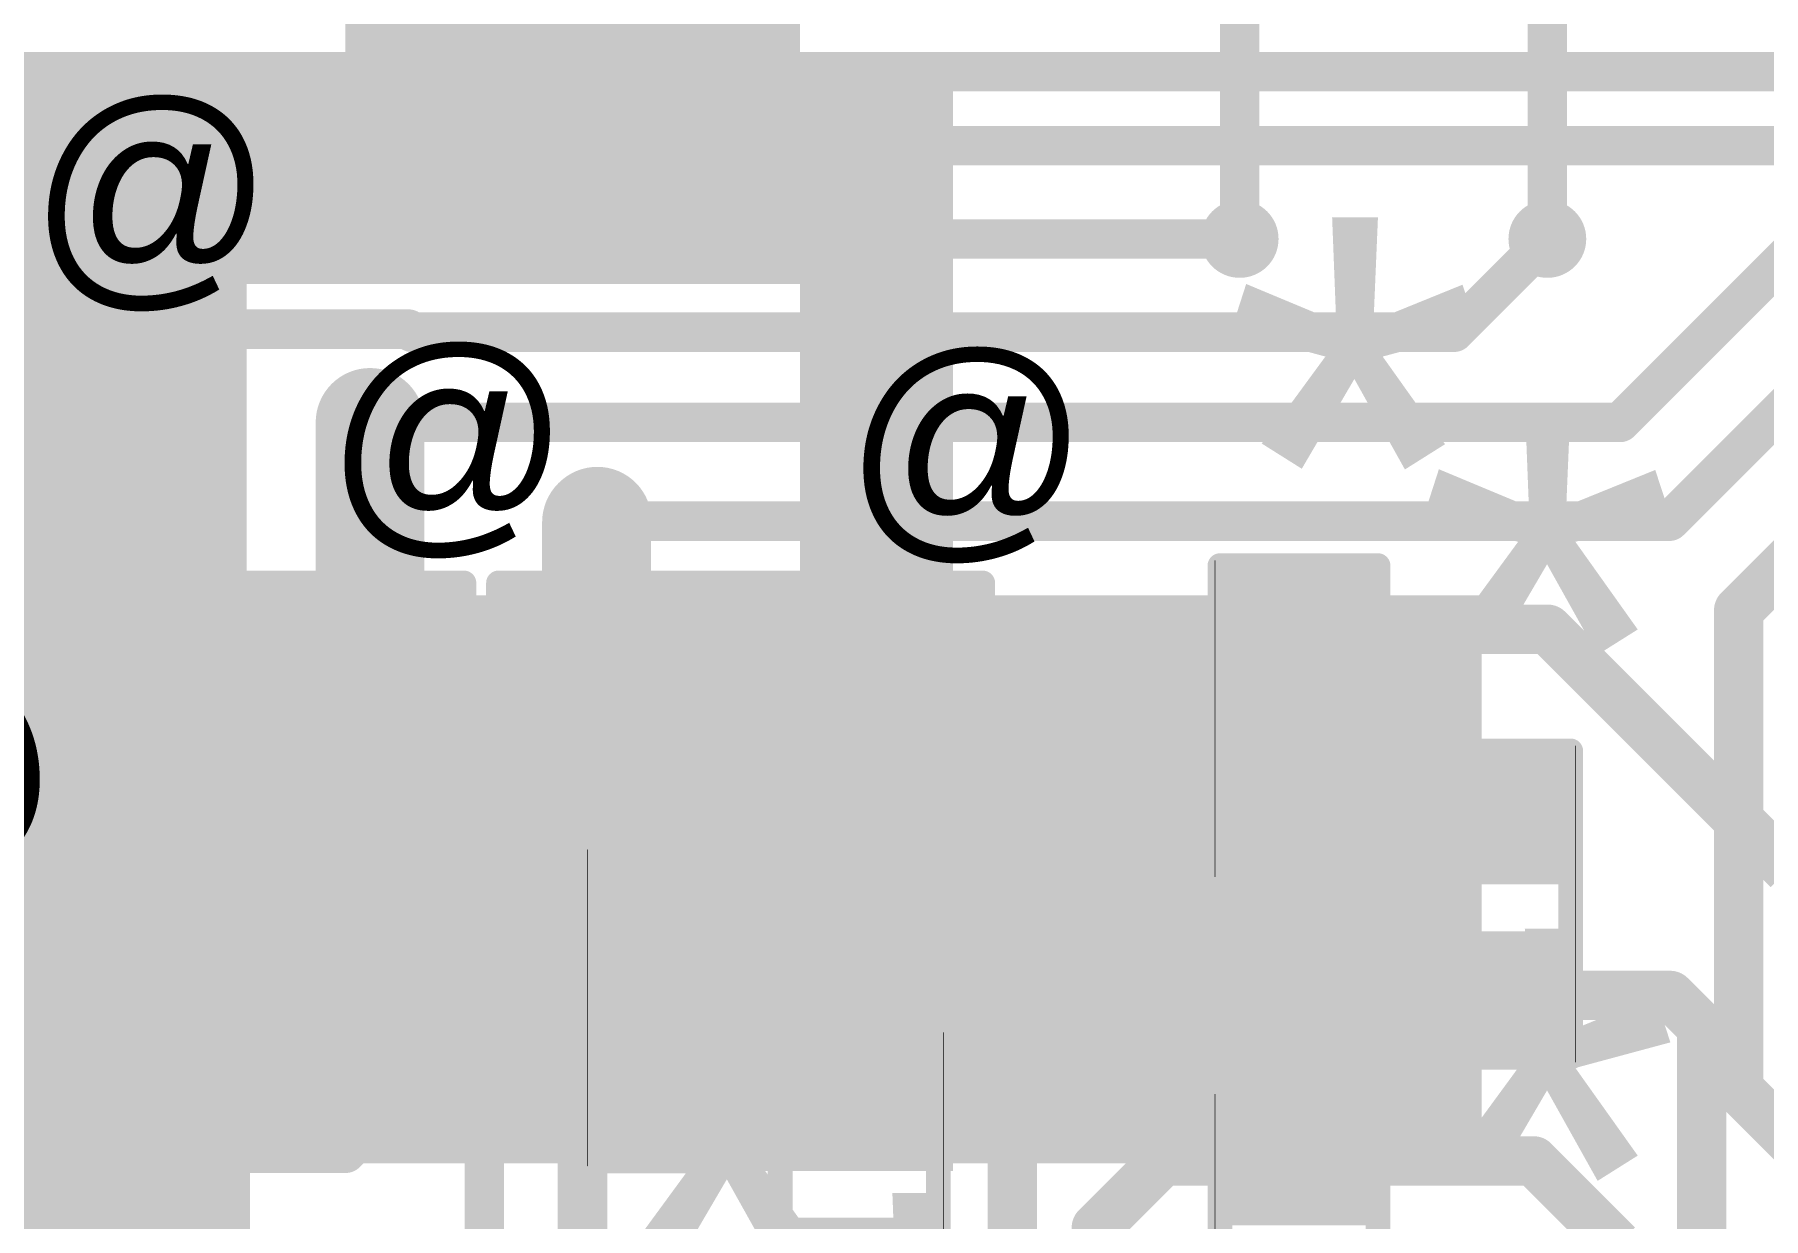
# Model space of a CAD drawing. Header units: millimetres. Extents: x -0.27 to 3.22, y -0.27 to 1.91.
# Drawn here: x 1.0421 to 1.392, y 0.6689 to 0.9085 of the extents above; entities that cross this region are included whole.
import ezdxf

# ---------------------------------------------------------------- set-up
doc = ezdxf.new("R2010")
doc.units = ezdxf.units.MM
doc.header["$MEASUREMENT"] = 0
for name, color, linetype in [('BottomLayer', 5, 'Continuous'), ('BottomOverlay', 54, 'Continuous'), ('BottomPaste', 16, 'Continuous'), ('BottomSolder', 6, 'Continuous'), ('TopLayer', 1, 'Continuous'), ('TopOverlay', 2, 'Continuous'), ('TopPaste', 8, 'Continuous'), ('TopSolder', 216, 'Continuous'), ('ViaHoleLayer', 16, 'Continuous')]:
    doc.layers.add(name, color=color, linetype=linetype)
doc.styles.add('Arial', font='', dxfattribs={"height": 0.2})
doc.styles.get('Arial').set_extended_font_data('Arial')

# ---------------------------------------------------------------- blocks, each defined once
blk = doc.blocks.new('24_TSSOP_17')
at = {"layer": 'TopLayer'}
for points in [[(-0.1437, 0.14961), (-0.08465, 0.14961), (-0.08465, 0.13189), (-0.1437, 0.13189)], [(0.08465, 0.14961), (0.1437, 0.14961), (0.1437, 0.13189), (0.08465, 0.13189)], [(-0.1437, 0.12402), (-0.08465, 0.12402), (-0.08465, 0.1063), (-0.1437, 0.1063)], [(0.08465, 0.12402), (0.1437, 0.12402), (0.1437, 0.1063), (0.08465, 0.1063)], [(-0.1437, 0.09843), (-0.08465, 0.09843), (-0.08465, 0.08071), (-0.1437, 0.08071)], [(0.08465, 0.09843), (0.1437, 0.09843), (0.1437, 0.08071), (0.08465, 0.08071)], [(-0.1437, 0.07283), (-0.08465, 0.07283), (-0.08465, 0.05512), (-0.1437, 0.05512)], [(0.08465, 0.07283), (0.1437, 0.07283), (0.1437, 0.05512), (0.08465, 0.05512)], [(-0.1437, 0.04724), (-0.08465, 0.04724), (-0.08465, 0.02953), (-0.1437, 0.02953)], [(0.08465, 0.04724), (0.1437, 0.04724), (0.1437, 0.02953), (0.08465, 0.02953)], [(-0.1437, 0.02165), (-0.08465, 0.02165), (-0.08465, 0.00394), (-0.1437, 0.00394)], [(0.08465, 0.02165), (0.1437, 0.02165), (0.1437, 0.00394), (0.08465, 0.00394)], [(-0.1437, -0.00394), (-0.08465, -0.00394), (-0.08465, -0.02165), (-0.1437, -0.02165)], [(0.08465, -0.00394), (0.1437, -0.00394), (0.1437, -0.02165), (0.08465, -0.02165)], [(-0.1437, -0.02953), (-0.08465, -0.02953), (-0.08465, -0.04724), (-0.1437, -0.04724)], [(0.08465, -0.02953), (0.1437, -0.02953), (0.1437, -0.04724), (0.08465, -0.04724)], [(-0.1437, -0.05512), (-0.08465, -0.05512), (-0.08465, -0.07283), (-0.1437, -0.07283)], [(0.08465, -0.05512), (0.1437, -0.05512), (0.1437, -0.07283), (0.08465, -0.07283)], [(-0.1437, -0.08071), (-0.08465, -0.08071), (-0.08465, -0.09843), (-0.1437, -0.09843)], [(0.08465, -0.08071), (0.1437, -0.08071), (0.1437, -0.09843), (0.08465, -0.09843)], [(-0.1437, -0.1063), (-0.08465, -0.1063), (-0.08465, -0.12402), (-0.1437, -0.12402)], [(0.08465, -0.1063), (0.1437, -0.1063), (0.1437, -0.12402), (0.08465, -0.12402)], [(-0.1437, -0.13189), (-0.08465, -0.13189), (-0.08465, -0.14961), (-0.1437, -0.14961)], [(0.08465, -0.13189), (0.1437, -0.13189), (0.1437, -0.14961), (0.08465, -0.14961)]]:
    blk.add_hatch(color=1, dxfattribs=at).paths.add_polyline_path(points)
at = {"layer": 'TopPaste'}
for points in [[(-0.1437, 0.14961), (-0.08465, 0.14961), (-0.08465, 0.13189), (-0.1437, 0.13189)], [(0.08465, 0.14961), (0.1437, 0.14961), (0.1437, 0.13189), (0.08465, 0.13189)], [(-0.1437, 0.12402), (-0.08465, 0.12402), (-0.08465, 0.1063), (-0.1437, 0.1063)], [(0.08465, 0.12402), (0.1437, 0.12402), (0.1437, 0.1063), (0.08465, 0.1063)], [(-0.1437, 0.09843), (-0.08465, 0.09843), (-0.08465, 0.08071), (-0.1437, 0.08071)], [(0.08465, 0.09843), (0.1437, 0.09843), (0.1437, 0.08071), (0.08465, 0.08071)], [(-0.1437, 0.07283), (-0.08465, 0.07283), (-0.08465, 0.05512), (-0.1437, 0.05512)], [(0.08465, 0.07283), (0.1437, 0.07283), (0.1437, 0.05512), (0.08465, 0.05512)], [(-0.1437, 0.04724), (-0.08465, 0.04724), (-0.08465, 0.02953), (-0.1437, 0.02953)], [(0.08465, 0.04724), (0.1437, 0.04724), (0.1437, 0.02953), (0.08465, 0.02953)], [(-0.1437, 0.02165), (-0.08465, 0.02165), (-0.08465, 0.00394), (-0.1437, 0.00394)], [(0.08465, 0.02165), (0.1437, 0.02165), (0.1437, 0.00394), (0.08465, 0.00394)], [(-0.1437, -0.00394), (-0.08465, -0.00394), (-0.08465, -0.02165), (-0.1437, -0.02165)], [(0.08465, -0.00394), (0.1437, -0.00394), (0.1437, -0.02165), (0.08465, -0.02165)], [(-0.1437, -0.02953), (-0.08465, -0.02953), (-0.08465, -0.04724), (-0.1437, -0.04724)], [(0.08465, -0.02953), (0.1437, -0.02953), (0.1437, -0.04724), (0.08465, -0.04724)], [(-0.1437, -0.05512), (-0.08465, -0.05512), (-0.08465, -0.07283), (-0.1437, -0.07283)], [(0.08465, -0.05512), (0.1437, -0.05512), (0.1437, -0.07283), (0.08465, -0.07283)], [(-0.1437, -0.08071), (-0.08465, -0.08071), (-0.08465, -0.09843), (-0.1437, -0.09843)], [(0.08465, -0.08071), (0.1437, -0.08071), (0.1437, -0.09843), (0.08465, -0.09843)], [(-0.1437, -0.1063), (-0.08465, -0.1063), (-0.08465, -0.12402), (-0.1437, -0.12402)], [(0.08465, -0.1063), (0.1437, -0.1063), (0.1437, -0.12402), (0.08465, -0.12402)], [(-0.1437, -0.13189), (-0.08465, -0.13189), (-0.08465, -0.14961), (-0.1437, -0.14961)], [(0.08465, -0.13189), (0.1437, -0.13189), (0.1437, -0.14961), (0.08465, -0.14961)]]:
    blk.add_hatch(color=8, dxfattribs=at).paths.add_polyline_path(points)
at = {"layer": 'TopSolder'}
for points in [[(-0.1477, 0.15361), (-0.08065, 0.15361), (-0.08065, 0.12789), (-0.1477, 0.12789)], [(0.08065, 0.15361), (0.1477, 0.15361), (0.1477, 0.12789), (0.08065, 0.12789)], [(-0.1477, 0.12802), (-0.08065, 0.12802), (-0.08065, 0.1023), (-0.1477, 0.1023)], [(0.08065, 0.12802), (0.1477, 0.12802), (0.1477, 0.1023), (0.08065, 0.1023)], [(-0.1477, 0.10243), (-0.08065, 0.10243), (-0.08065, 0.07671), (-0.1477, 0.07671)], [(0.08065, 0.10243), (0.1477, 0.10243), (0.1477, 0.07671), (0.08065, 0.07671)], [(-0.1477, 0.07683), (-0.08065, 0.07683), (-0.08065, 0.05112), (-0.1477, 0.05112)], [(0.08065, 0.07683), (0.1477, 0.07683), (0.1477, 0.05112), (0.08065, 0.05112)], [(-0.1477, 0.05124), (-0.08065, 0.05124), (-0.08065, 0.02553), (-0.1477, 0.02553)], [(0.08065, 0.05124), (0.1477, 0.05124), (0.1477, 0.02553), (0.08065, 0.02553)], [(-0.1477, 0.02565), (-0.08065, 0.02565), (-0.08065, -0.00006), (-0.1477, -0.00006)], [(0.08065, 0.02565), (0.1477, 0.02565), (0.1477, -0.00006), (0.08065, -0.00006)], [(-0.1477, 0.00006), (-0.08065, 0.00006), (-0.08065, -0.02565), (-0.1477, -0.02565)], [(0.08065, 0.00006), (0.1477, 0.00006), (0.1477, -0.02565), (0.08065, -0.02565)], [(-0.1477, -0.02553), (-0.08065, -0.02553), (-0.08065, -0.05124), (-0.1477, -0.05124)], [(0.08065, -0.02553), (0.1477, -0.02553), (0.1477, -0.05124), (0.08065, -0.05124)], [(-0.1477, -0.05112), (-0.08065, -0.05112), (-0.08065, -0.07683), (-0.1477, -0.07683)], [(0.08065, -0.05112), (0.1477, -0.05112), (0.1477, -0.07683), (0.08065, -0.07683)], [(-0.1477, -0.07671), (-0.08065, -0.07671), (-0.08065, -0.10243), (-0.1477, -0.10243)], [(0.08065, -0.07671), (0.1477, -0.07671), (0.1477, -0.10243), (0.08065, -0.10243)], [(-0.1477, -0.1023), (-0.08065, -0.1023), (-0.08065, -0.12802), (-0.1477, -0.12802)], [(0.08065, -0.1023), (0.1477, -0.1023), (0.1477, -0.12802), (0.08065, -0.12802)], [(-0.1477, -0.12789), (-0.08065, -0.12789), (-0.08065, -0.15361), (-0.1477, -0.15361)], [(0.08065, -0.12789), (0.1477, -0.12789), (0.1477, -0.15361), (0.08065, -0.15361)]]:
    blk.add_hatch(color=216, dxfattribs=at).paths.add_polyline_path(points)
at = {"layer": 'TopOverlay'}
for points, const_width in [([(-0.145, 0.155, 1), (-0.155, 0.155, 1)], 0.005), ([(-0.15625, 0.155, 1), (-0.15375, 0.155, 1)], 0.0025), ([(-0.14625, 0.155, 1), (-0.14375, 0.155, 1)], 0.0025), ([(-0.07874, 0.15523, 1), (-0.07624, 0.15523, 1)], 0.0025), ([(0.07626, 0.15523, 1), (0.07876, 0.15523, 1)], 0.0025), ([(-0.07794, -0.15158, 1), (-0.07544, -0.15158, 1)], 0.0025), ([(0.07706, -0.15158, 1), (0.07956, -0.15158, 1)], 0.0025)]:
    blk.add_lwpolyline(points, format="xyb", close=True, dxfattribs=dict(at, const_width=const_width))
at = {"layer": 'TopOverlay', "const_width": 0.005}
for points in [[(-0.07749, 0.15523), (0.07751, 0.15523)], [(-0.07669, -0.15158), (0.07831, -0.15158)]]:
    blk.add_lwpolyline(points, dxfattribs=at)
blk = doc.blocks.new('R__0402_79')
at = {"layer": 'TopLayer'}
for points in [[(-0.0275, -0.0125), (-0.0275, 0.0125), (-0.0095, 0.0125), (-0.0095, -0.0125)], [(0.0095, -0.0125), (0.0095, 0.0125), (0.0275, 0.0125), (0.0275, -0.0125)]]:
    blk.add_hatch(color=1, dxfattribs=at).paths.add_polyline_path(points)
at = {"layer": 'TopPaste'}
for points in [[(-0.0275, -0.0125), (-0.0275, 0.0125), (-0.0095, 0.0125), (-0.0095, -0.0125)], [(0.0095, -0.0125), (0.0095, 0.0125), (0.0275, 0.0125), (0.0275, -0.0125)]]:
    blk.add_hatch(color=8, dxfattribs=at).paths.add_polyline_path(points)
at = {"layer": 'TopSolder'}
for points in [[(-0.0315, -0.0165), (-0.0315, 0.0165), (-0.0055, 0.0165), (-0.0055, -0.0165)], [(0.0055, -0.0165), (0.0055, 0.0165), (0.0315, 0.0165), (0.0315, -0.0165)]]:
    blk.add_hatch(color=216, dxfattribs=at).paths.add_polyline_path(points)
at = {"layer": 'TopOverlay'}
for points, const_width in [([(0.031, 0.016), (-0.031, 0.016)], 0.005), ([(-0.031, -0.016), (-0.031, 0.016)], 0.005), ([(0.031, -0.016), (0.031, 0.016)], 0.005), ([(0.031, -0.016), (-0.031, -0.016)], 0.005), ([(0.032, -0.017), (-0.032, -0.017)], 0.000127)]:
    blk.add_lwpolyline(points, dxfattribs=dict(at, const_width=const_width))
for points, const_width in [([(-0.03225, 0.016, 1), (-0.02975, 0.016, 1)], 0.0025), ([(-0.03225, 0.016, 1), (-0.02975, 0.016, 1)], 0.0025), ([(0.02975, 0.016, 1), (0.03225, 0.016, 1)], 0.0025), ([(0.02975, 0.016, 1), (0.03225, 0.016, 1)], 0.0025), ([(-0.03225, -0.016, 1), (-0.02975, -0.016, 1)], 0.0025), ([(-0.03225, -0.016, 1), (-0.02975, -0.016, 1)], 0.0025), ([(0.02975, -0.016, 1), (0.03225, -0.016, 1)], 0.0025), ([(0.02975, -0.016, 1), (0.03225, -0.016, 1)], 0.0025), ([(-0.03203, -0.017, 1), (-0.03197, -0.017, 1)], 0.0000635), ([(0.03197, -0.017, 1), (0.03203, -0.017, 1)], 0.0000635)]:
    blk.add_lwpolyline(points, format="xyb", close=True, dxfattribs=dict(at, const_width=const_width))
blk = doc.blocks.new('R__0402_80')
at = {"layer": 'TopLayer'}
for points in [[(-0.0275, -0.0125), (-0.0275, 0.0125), (-0.0095, 0.0125), (-0.0095, -0.0125)], [(0.0095, -0.0125), (0.0095, 0.0125), (0.0275, 0.0125), (0.0275, -0.0125)]]:
    blk.add_hatch(color=1, dxfattribs=at).paths.add_polyline_path(points)
at = {"layer": 'TopPaste'}
for points in [[(-0.0275, -0.0125), (-0.0275, 0.0125), (-0.0095, 0.0125), (-0.0095, -0.0125)], [(0.0095, -0.0125), (0.0095, 0.0125), (0.0275, 0.0125), (0.0275, -0.0125)]]:
    blk.add_hatch(color=8, dxfattribs=at).paths.add_polyline_path(points)
at = {"layer": 'TopSolder'}
for points in [[(-0.0315, -0.0165), (-0.0315, 0.0165), (-0.0055, 0.0165), (-0.0055, -0.0165)], [(0.0055, -0.0165), (0.0055, 0.0165), (0.0315, 0.0165), (0.0315, -0.0165)]]:
    blk.add_hatch(color=216, dxfattribs=at).paths.add_polyline_path(points)
at = {"layer": 'TopOverlay'}
for points, const_width in [([(-0.031, 0.016), (0.031, 0.016)], 0.005), ([(-0.031, 0.016), (-0.031, -0.016)], 0.005), ([(0.031, 0.016), (0.031, -0.016)], 0.005), ([(-0.031, -0.016), (0.031, -0.016)], 0.005), ([(-0.032, -0.017), (0.032, -0.017)], 0.000127)]:
    blk.add_lwpolyline(points, dxfattribs=dict(at, const_width=const_width))
for points, const_width in [([(-0.03225, 0.016, 1), (-0.02975, 0.016, 1)], 0.0025), ([(-0.03225, 0.016, 1), (-0.02975, 0.016, 1)], 0.0025), ([(0.02975, 0.016, 1), (0.03225, 0.016, 1)], 0.0025), ([(0.02975, 0.016, 1), (0.03225, 0.016, 1)], 0.0025), ([(-0.03225, -0.016, 1), (-0.02975, -0.016, 1)], 0.0025), ([(-0.03225, -0.016, 1), (-0.02975, -0.016, 1)], 0.0025), ([(0.02975, -0.016, 1), (0.03225, -0.016, 1)], 0.0025), ([(0.02975, -0.016, 1), (0.03225, -0.016, 1)], 0.0025), ([(-0.03203, -0.017, 1), (-0.03197, -0.017, 1)], 0.0000635), ([(0.03197, -0.017, 1), (0.03203, -0.017, 1)], 0.0000635)]:
    blk.add_lwpolyline(points, format="xyb", close=True, dxfattribs=dict(at, const_width=const_width))
blk = doc.blocks.new('R__0402_81')
at = {"layer": 'TopLayer'}
for points in [[(-0.0275, -0.0125), (-0.0275, 0.0125), (-0.0095, 0.0125), (-0.0095, -0.0125)], [(0.0095, -0.0125), (0.0095, 0.0125), (0.0275, 0.0125), (0.0275, -0.0125)]]:
    blk.add_hatch(color=1, dxfattribs=at).paths.add_polyline_path(points)
at = {"layer": 'TopPaste'}
for points in [[(-0.0275, -0.0125), (-0.0275, 0.0125), (-0.0095, 0.0125), (-0.0095, -0.0125)], [(0.0095, -0.0125), (0.0095, 0.0125), (0.0275, 0.0125), (0.0275, -0.0125)]]:
    blk.add_hatch(color=8, dxfattribs=at).paths.add_polyline_path(points)
at = {"layer": 'TopSolder'}
for points in [[(-0.0315, -0.0165), (-0.0315, 0.0165), (-0.0055, 0.0165), (-0.0055, -0.0165)], [(0.0055, -0.0165), (0.0055, 0.0165), (0.0315, 0.0165), (0.0315, -0.0165)]]:
    blk.add_hatch(color=216, dxfattribs=at).paths.add_polyline_path(points)
at = {"layer": 'TopOverlay'}
for points, const_width in [([(0.031, 0.016), (-0.031, 0.016)], 0.005), ([(-0.031, -0.016), (-0.031, 0.016)], 0.005), ([(0.031, -0.016), (0.031, 0.016)], 0.005), ([(0.031, -0.016), (-0.031, -0.016)], 0.005), ([(0.032, -0.017), (-0.032, -0.017)], 0.000127)]:
    blk.add_lwpolyline(points, dxfattribs=dict(at, const_width=const_width))
for points, const_width in [([(-0.03225, 0.016, 1), (-0.02975, 0.016, 1)], 0.0025), ([(-0.03225, 0.016, 1), (-0.02975, 0.016, 1)], 0.0025), ([(0.02975, 0.016, 1), (0.03225, 0.016, 1)], 0.0025), ([(0.02975, 0.016, 1), (0.03225, 0.016, 1)], 0.0025), ([(-0.03225, -0.016, 1), (-0.02975, -0.016, 1)], 0.0025), ([(-0.03225, -0.016, 1), (-0.02975, -0.016, 1)], 0.0025), ([(0.02975, -0.016, 1), (0.03225, -0.016, 1)], 0.0025), ([(0.02975, -0.016, 1), (0.03225, -0.016, 1)], 0.0025), ([(-0.03203, -0.017, 1), (-0.03197, -0.017, 1)], 0.0000635), ([(0.03197, -0.017, 1), (0.03203, -0.017, 1)], 0.0000635)]:
    blk.add_lwpolyline(points, format="xyb", close=True, dxfattribs=dict(at, const_width=const_width))
blk = doc.blocks.new('R__0402_82')
at = {"layer": 'TopLayer'}
for points in [[(-0.0275, -0.0125), (-0.0275, 0.0125), (-0.0095, 0.0125), (-0.0095, -0.0125)], [(0.0095, -0.0125), (0.0095, 0.0125), (0.0275, 0.0125), (0.0275, -0.0125)]]:
    blk.add_hatch(color=1, dxfattribs=at).paths.add_polyline_path(points)
at = {"layer": 'TopPaste'}
for points in [[(-0.0275, -0.0125), (-0.0275, 0.0125), (-0.0095, 0.0125), (-0.0095, -0.0125)], [(0.0095, -0.0125), (0.0095, 0.0125), (0.0275, 0.0125), (0.0275, -0.0125)]]:
    blk.add_hatch(color=8, dxfattribs=at).paths.add_polyline_path(points)
at = {"layer": 'TopSolder'}
for points in [[(-0.0315, -0.0165), (-0.0315, 0.0165), (-0.0055, 0.0165), (-0.0055, -0.0165)], [(0.0055, -0.0165), (0.0055, 0.0165), (0.0315, 0.0165), (0.0315, -0.0165)]]:
    blk.add_hatch(color=216, dxfattribs=at).paths.add_polyline_path(points)
at = {"layer": 'TopOverlay'}
for points, const_width in [([(0.031, 0.016), (-0.031, 0.016)], 0.005), ([(-0.031, -0.016), (-0.031, 0.016)], 0.005), ([(0.031, -0.016), (0.031, 0.016)], 0.005), ([(0.031, -0.016), (-0.031, -0.016)], 0.005), ([(0.032, -0.017), (-0.032, -0.017)], 0.000127)]:
    blk.add_lwpolyline(points, dxfattribs=dict(at, const_width=const_width))
for points, const_width in [([(-0.03225, 0.016, 1), (-0.02975, 0.016, 1)], 0.0025), ([(-0.03225, 0.016, 1), (-0.02975, 0.016, 1)], 0.0025), ([(0.02975, 0.016, 1), (0.03225, 0.016, 1)], 0.0025), ([(0.02975, 0.016, 1), (0.03225, 0.016, 1)], 0.0025), ([(-0.03225, -0.016, 1), (-0.02975, -0.016, 1)], 0.0025), ([(-0.03225, -0.016, 1), (-0.02975, -0.016, 1)], 0.0025), ([(0.02975, -0.016, 1), (0.03225, -0.016, 1)], 0.0025), ([(0.02975, -0.016, 1), (0.03225, -0.016, 1)], 0.0025), ([(-0.03203, -0.017, 1), (-0.03197, -0.017, 1)], 0.0000635), ([(0.03197, -0.017, 1), (0.03203, -0.017, 1)], 0.0000635)]:
    blk.add_lwpolyline(points, format="xyb", close=True, dxfattribs=dict(at, const_width=const_width))
blk = doc.blocks.new('R__0402_83')
at = {"layer": 'TopLayer'}
for points in [[(-0.0275, -0.0125), (-0.0275, 0.0125), (-0.0095, 0.0125), (-0.0095, -0.0125)], [(0.0095, -0.0125), (0.0095, 0.0125), (0.0275, 0.0125), (0.0275, -0.0125)]]:
    blk.add_hatch(color=1, dxfattribs=at).paths.add_polyline_path(points)
at = {"layer": 'TopPaste'}
for points in [[(-0.0275, -0.0125), (-0.0275, 0.0125), (-0.0095, 0.0125), (-0.0095, -0.0125)], [(0.0095, -0.0125), (0.0095, 0.0125), (0.0275, 0.0125), (0.0275, -0.0125)]]:
    blk.add_hatch(color=8, dxfattribs=at).paths.add_polyline_path(points)
at = {"layer": 'TopSolder'}
for points in [[(-0.0315, -0.0165), (-0.0315, 0.0165), (-0.0055, 0.0165), (-0.0055, -0.0165)], [(0.0055, -0.0165), (0.0055, 0.0165), (0.0315, 0.0165), (0.0315, -0.0165)]]:
    blk.add_hatch(color=216, dxfattribs=at).paths.add_polyline_path(points)
at = {"layer": 'TopOverlay'}
for points, const_width in [([(-0.031, 0.016), (0.031, 0.016)], 0.005), ([(-0.031, 0.016), (-0.031, -0.016)], 0.005), ([(0.031, 0.016), (0.031, -0.016)], 0.005), ([(-0.031, -0.016), (0.031, -0.016)], 0.005), ([(-0.032, -0.017), (0.032, -0.017)], 0.000127)]:
    blk.add_lwpolyline(points, dxfattribs=dict(at, const_width=const_width))
for points, const_width in [([(-0.03225, 0.016, 1), (-0.02975, 0.016, 1)], 0.0025), ([(-0.03225, 0.016, 1), (-0.02975, 0.016, 1)], 0.0025), ([(0.02975, 0.016, 1), (0.03225, 0.016, 1)], 0.0025), ([(0.02975, 0.016, 1), (0.03225, 0.016, 1)], 0.0025), ([(-0.03225, -0.016, 1), (-0.02975, -0.016, 1)], 0.0025), ([(-0.03225, -0.016, 1), (-0.02975, -0.016, 1)], 0.0025), ([(0.02975, -0.016, 1), (0.03225, -0.016, 1)], 0.0025), ([(0.02975, -0.016, 1), (0.03225, -0.016, 1)], 0.0025), ([(-0.03203, -0.017, 1), (-0.03197, -0.017, 1)], 0.0000635), ([(0.03197, -0.017, 1), (0.03203, -0.017, 1)], 0.0000635)]:
    blk.add_lwpolyline(points, format="xyb", close=True, dxfattribs=dict(at, const_width=const_width))
blk = doc.blocks.new('R__0603_B_141')
at = {"layer": 'BottomLayer'}
for points in [[(-0.045, -0.0175), (-0.045, 0.0175), (-0.015, 0.0175), (-0.015, -0.0175)], [(0.015, -0.0175), (0.015, 0.0175), (0.045, 0.0175), (0.045, -0.0175)]]:
    blk.add_hatch(color=5, dxfattribs=at).paths.add_polyline_path(points)
at = {"layer": 'BottomPaste'}
for points in [[(-0.045, -0.0175), (-0.045, 0.0175), (-0.015, 0.0175), (-0.015, -0.0175)], [(0.015, -0.0175), (0.015, 0.0175), (0.045, 0.0175), (0.045, -0.0175)]]:
    blk.add_hatch(color=16, dxfattribs=at).paths.add_polyline_path(points)
at = {"layer": 'BottomSolder'}
for points in [[(-0.049, -0.0215), (-0.049, 0.0215), (-0.011, 0.0215), (-0.011, -0.0215)], [(0.011, -0.0215), (0.011, 0.0215), (0.049, 0.0215), (0.049, -0.0215)]]:
    blk.add_hatch(color=6, dxfattribs=at).paths.add_polyline_path(points)
at = {"layer": 'BottomOverlay', "const_width": 0.005}
for points in [[(-0.049, 0.021), (0.049, 0.021)], [(-0.049, 0.021), (-0.049, -0.021)], [(0.049, 0.021), (0.049, -0.021)], [(-0.049, -0.021), (0.049, -0.021)]]:
    blk.add_lwpolyline(points, dxfattribs=at)
at = {"layer": 'BottomOverlay', "const_width": 0.0025}
for points in [[(-0.05025, 0.021, 1), (-0.04775, 0.021, 1)], [(-0.05025, 0.021, 1), (-0.04775, 0.021, 1)], [(0.04775, 0.021, 1), (0.05025, 0.021, 1)], [(0.04775, 0.021, 1), (0.05025, 0.021, 1)], [(-0.05025, -0.021, 1), (-0.04775, -0.021, 1)], [(-0.05025, -0.021, 1), (-0.04775, -0.021, 1)], [(0.04775, -0.021, 1), (0.05025, -0.021, 1)], [(0.04775, -0.021, 1), (0.05025, -0.021, 1)]]:
    blk.add_lwpolyline(points, format="xyb", close=True, dxfattribs=at)
blk = doc.blocks.new('R__0603_143')
at = {"layer": 'TopLayer'}
for points in [[(-0.015, 0.0175), (-0.015, -0.0175), (-0.045, -0.0175), (-0.045, 0.0175)], [(0.045, 0.0175), (0.045, -0.0175), (0.015, -0.0175), (0.015, 0.0175)]]:
    blk.add_hatch(color=1, dxfattribs=at).paths.add_polyline_path(points)
at = {"layer": 'TopPaste'}
for points in [[(-0.015, 0.0175), (-0.015, -0.0175), (-0.045, -0.0175), (-0.045, 0.0175)], [(0.045, 0.0175), (0.045, -0.0175), (0.015, -0.0175), (0.015, 0.0175)]]:
    blk.add_hatch(color=8, dxfattribs=at).paths.add_polyline_path(points)
at = {"layer": 'TopSolder'}
for points in [[(-0.011, 0.0215), (-0.011, -0.0215), (-0.049, -0.0215), (-0.049, 0.0215)], [(0.049, 0.0215), (0.049, -0.0215), (0.011, -0.0215), (0.011, 0.0215)]]:
    blk.add_hatch(color=216, dxfattribs=at).paths.add_polyline_path(points)
at = {"layer": 'TopOverlay', "const_width": 0.005}
for points in [[(-0.049, 0.021), (-0.049, -0.021)], [(0.049, 0.021), (-0.049, 0.021)], [(0.049, 0.021), (0.049, -0.021)], [(0.049, -0.021), (-0.049, -0.021)]]:
    blk.add_lwpolyline(points, dxfattribs=at)
at = {"layer": 'TopOverlay', "const_width": 0.0025}
for points in [[(-0.05025, 0.021, 1), (-0.04775, 0.021, 1)], [(-0.05025, 0.021, 1), (-0.04775, 0.021, 1)], [(0.04775, 0.021, 1), (0.05025, 0.021, 1)], [(0.04775, 0.021, 1), (0.05025, 0.021, 1)], [(-0.05025, -0.021, 1), (-0.04775, -0.021, 1)], [(-0.05025, -0.021, 1), (-0.04775, -0.021, 1)], [(0.04775, -0.021, 1), (0.05025, -0.021, 1)], [(0.04775, -0.021, 1), (0.05025, -0.021, 1)]]:
    blk.add_lwpolyline(points, format="xyb", close=True, dxfattribs=at)
blk = doc.blocks.new('R__0603_148')
at = {"layer": 'TopLayer'}
for points in [[(-0.015, 0.0175), (-0.015, -0.0175), (-0.045, -0.0175), (-0.045, 0.0175)], [(0.045, 0.0175), (0.045, -0.0175), (0.015, -0.0175), (0.015, 0.0175)]]:
    blk.add_hatch(color=1, dxfattribs=at).paths.add_polyline_path(points)
at = {"layer": 'TopPaste'}
for points in [[(-0.015, 0.0175), (-0.015, -0.0175), (-0.045, -0.0175), (-0.045, 0.0175)], [(0.045, 0.0175), (0.045, -0.0175), (0.015, -0.0175), (0.015, 0.0175)]]:
    blk.add_hatch(color=8, dxfattribs=at).paths.add_polyline_path(points)
at = {"layer": 'TopSolder'}
for points in [[(-0.011, 0.0215), (-0.011, -0.0215), (-0.049, -0.0215), (-0.049, 0.0215)], [(0.049, 0.0215), (0.049, -0.0215), (0.011, -0.0215), (0.011, 0.0215)]]:
    blk.add_hatch(color=216, dxfattribs=at).paths.add_polyline_path(points)
at = {"layer": 'TopOverlay', "const_width": 0.005}
for points in [[(-0.049, 0.021), (-0.049, -0.021)], [(0.049, 0.021), (-0.049, 0.021)], [(0.049, 0.021), (0.049, -0.021)], [(0.049, -0.021), (-0.049, -0.021)]]:
    blk.add_lwpolyline(points, dxfattribs=at)
at = {"layer": 'TopOverlay', "const_width": 0.0025}
for points in [[(-0.05025, 0.021, 1), (-0.04775, 0.021, 1)], [(-0.05025, 0.021, 1), (-0.04775, 0.021, 1)], [(0.04775, 0.021, 1), (0.05025, 0.021, 1)], [(0.04775, 0.021, 1), (0.05025, 0.021, 1)], [(-0.05025, -0.021, 1), (-0.04775, -0.021, 1)], [(-0.05025, -0.021, 1), (-0.04775, -0.021, 1)], [(0.04775, -0.021, 1), (0.05025, -0.021, 1)], [(0.04775, -0.021, 1), (0.05025, -0.021, 1)]]:
    blk.add_lwpolyline(points, format="xyb", close=True, dxfattribs=at)
blk = doc.blocks.new('R__0603_149')
at = {"layer": 'TopLayer'}
for points in [[(-0.015, 0.0175), (-0.015, -0.0175), (-0.045, -0.0175), (-0.045, 0.0175)], [(0.045, 0.0175), (0.045, -0.0175), (0.015, -0.0175), (0.015, 0.0175)]]:
    blk.add_hatch(color=1, dxfattribs=at).paths.add_polyline_path(points)
at = {"layer": 'TopPaste'}
for points in [[(-0.015, 0.0175), (-0.015, -0.0175), (-0.045, -0.0175), (-0.045, 0.0175)], [(0.045, 0.0175), (0.045, -0.0175), (0.015, -0.0175), (0.015, 0.0175)]]:
    blk.add_hatch(color=8, dxfattribs=at).paths.add_polyline_path(points)
at = {"layer": 'TopSolder'}
for points in [[(-0.011, 0.0215), (-0.011, -0.0215), (-0.049, -0.0215), (-0.049, 0.0215)], [(0.049, 0.0215), (0.049, -0.0215), (0.011, -0.0215), (0.011, 0.0215)]]:
    blk.add_hatch(color=216, dxfattribs=at).paths.add_polyline_path(points)
at = {"layer": 'TopOverlay', "const_width": 0.005}
for points in [[(-0.049, -0.021), (-0.049, 0.021)], [(-0.049, 0.021), (0.049, 0.021)], [(0.049, -0.021), (0.049, 0.021)], [(-0.049, -0.021), (0.049, -0.021)]]:
    blk.add_lwpolyline(points, dxfattribs=at)
at = {"layer": 'TopOverlay', "const_width": 0.0025}
for points in [[(-0.05025, 0.021, 1), (-0.04775, 0.021, 1)], [(-0.05025, 0.021, 1), (-0.04775, 0.021, 1)], [(0.04775, 0.021, 1), (0.05025, 0.021, 1)], [(0.04775, 0.021, 1), (0.05025, 0.021, 1)], [(-0.05025, -0.021, 1), (-0.04775, -0.021, 1)], [(-0.05025, -0.021, 1), (-0.04775, -0.021, 1)], [(0.04775, -0.021, 1), (0.05025, -0.021, 1)], [(0.04775, -0.021, 1), (0.05025, -0.021, 1)]]:
    blk.add_lwpolyline(points, format="xyb", close=True, dxfattribs=at)

msp = doc.modelspace()

# ---------------------------------------------------------------- hatches: boundary and pattern name
at = {"layer": 'BottomLayer'}
h = msp.add_hatch(color=5, dxfattribs=at)
edge = h.paths.add_edge_path()
edge.add_arc((1.286, 0.86713), 0.00787, 0, 360)
h = msp.add_hatch(color=5, dxfattribs=at)
edge = h.paths.add_edge_path()
edge.add_arc((1.34827, 0.86713), 0.00787, 0, 360)
h = msp.add_hatch(color=5, dxfattribs=at)
edge = h.paths.add_edge_path()
edge.add_arc((1.11, 0.83), 0.00787, 0, 360)
h = msp.add_hatch(color=5, dxfattribs=at)
edge = h.paths.add_edge_path()
edge.add_arc((1.156, 0.81), 0.00787, 0, 360)
for points in [[(0.812, 0.757), (1.335, 0.757), (1.335, 0.795), (0.812, 0.795)], [(1.014, 0.68), (1.335, 0.68), (1.335, 0.766), (1.014, 0.766)]]:
    msp.add_hatch(color=5, dxfattribs=at).paths.add_polyline_path(points)
h = msp.add_hatch(color=5, dxfattribs=at)
edge = h.paths.add_edge_path()
edge.add_arc((1.317, 0.7505), 0.01181, 0, 360)
h = msp.add_hatch(color=5, dxfattribs=at)
edge = h.paths.add_edge_path()
edge.add_arc((1.189, 0.6925), 0.01181, 0, 360)
at = {"layer": 'TopLayer'}
for points in [[(1.105, 0.891), (1.197, 0.891), (1.197, 1.042), (1.105, 1.042)], [(0.926, 0.858), (1.228, 0.858), (1.228, 0.899), (0.926, 0.899)], [(1.022, 0.724), (1.085, 0.724), (1.085, 0.898), (1.022, 0.898)], [(1.197, 0.6785), (1.228, 0.6785), (1.228, 0.898), (1.197, 0.898)], [(1.278, 0.7365), (1.355, 0.7365), (1.355, 0.7645), (1.278, 0.7645)], [(1.15, 0.6785), (1.227, 0.6785), (1.227, 0.7065), (1.15, 0.7065)]]:
    msp.add_hatch(color=1, dxfattribs=at).paths.add_polyline_path(points)
h = msp.add_hatch(color=1, dxfattribs=at)
edge = h.paths.add_edge_path()
edge.add_arc((1.286, 0.86713), 0.00787, 0, 360)
h = msp.add_hatch(color=1, dxfattribs=at)
edge = h.paths.add_edge_path()
edge.add_arc((1.34827, 0.86713), 0.00787, 0, 360)
h = msp.add_hatch(color=1, dxfattribs=at)
edge = h.paths.add_edge_path()
edge.add_arc((1.11, 0.83), 0.00787, 0, 360)
h = msp.add_hatch(color=1, dxfattribs=at)
edge = h.paths.add_edge_path()
edge.add_arc((1.156, 0.81), 0.00787, 0, 360)
h = msp.add_hatch(color=1, dxfattribs=at)
edge = h.paths.add_edge_path()
edge.add_arc((1.317, 0.7505), 0.01181, 0, 360)
h = msp.add_hatch(color=1, dxfattribs=at)
edge = h.paths.add_edge_path()
edge.add_arc((1.189, 0.6925), 0.01181, 0, 360)
at = {"layer": 'ViaHoleLayer'}
h = msp.add_hatch(color=16, dxfattribs=at)
edge = h.paths.add_edge_path()
edge.add_arc((1.286, 0.86713), 0.00394, 0, 360)
h = msp.add_hatch(color=16, dxfattribs=at)
edge = h.paths.add_edge_path()
edge.add_arc((1.34827, 0.86713), 0.00394, 0, 360)
h = msp.add_hatch(color=16, dxfattribs=at)
edge = h.paths.add_edge_path()
edge.add_arc((1.11, 0.83), 0.00394, 0, 360)
h = msp.add_hatch(color=16, dxfattribs=at)
edge = h.paths.add_edge_path()
edge.add_arc((1.156, 0.81), 0.00394, 0, 360)
h = msp.add_hatch(color=16, dxfattribs=at)
edge = h.paths.add_edge_path()
edge.add_arc((1.317, 0.7505), 0.00591, 0, 360)
h = msp.add_hatch(color=16, dxfattribs=at)
edge = h.paths.add_edge_path()
edge.add_arc((1.189, 0.6925), 0.00591, 0, 360)

# ---------------------------------------------------------------- linework, layer by layer
at = {"layer": 'BottomLayer'}
for points, const_width in [([(0.78036, 0.901), (1.67979, 0.901)], 0.008), ([(0.78657, 0.886), (1.686, 0.886)], 0.008), ([(1.02928, 0.86713), (1.286, 0.86713)], 0.008), ([(1.3294, 0.84825), (1.34827, 0.86713)], 0.008), ([(1.363, 0.83), (1.39887, 0.86587)], 0.008), ([(0.80631, 0.84887), (1.11782, 0.84887)], 0.008), ([(1.11782, 0.84887), (1.11844, 0.84825)], 0.008), ([(1.11844, 0.84825), (1.3294, 0.84825)], 0.008), ([(1.373, 0.81), (1.4091, 0.8461)], 0.008), ([(1.11, 0.83), (1.363, 0.83)], 0.008), ([(1.387, 0.79197), (1.41916, 0.82413)], 0.01), ([(1.156, 0.81), (1.373, 0.81)], 0.008), ([(1.387, 0.69503), (1.387, 0.79197)], 0.01), ([(1.153, 0.7015), (1.1745, 0.723)], 0.01), ([(1.153, 0.593), (1.153, 0.7015)], 0.01), ([(1.387, 0.69503), (1.40603, 0.676)], 0.01)]:
    msp.add_lwpolyline(points, dxfattribs=dict(at, const_width=const_width))
for points, const_width in [([(1.284, 0.86713, 1), (1.288, 0.86713, 1)], 0.004), ([(1.34627, 0.86713, 1), (1.35027, 0.86713, 1)], 0.004), ([(1.11582, 0.84887, 1), (1.11982, 0.84887, 1)], 0.004), ([(1.11582, 0.84887, 1), (1.11982, 0.84887, 1)], 0.004), ([(1.11644, 0.84825, 1), (1.12044, 0.84825, 1)], 0.004), ([(1.11644, 0.84825, 1), (1.12044, 0.84825, 1)], 0.004), ([(1.3274, 0.84825, 1), (1.3314, 0.84825, 1)], 0.004), ([(1.3274, 0.84825, 1), (1.3314, 0.84825, 1)], 0.004), ([(1.108, 0.83, 1), (1.112, 0.83, 1)], 0.004), ([(1.361, 0.83, 1), (1.365, 0.83, 1)], 0.004), ([(1.361, 0.83, 1), (1.365, 0.83, 1)], 0.004), ([(1.154, 0.81, 1), (1.158, 0.81, 1)], 0.004), ([(1.371, 0.81, 1), (1.375, 0.81, 1)], 0.004), ([(1.371, 0.81, 1), (1.375, 0.81, 1)], 0.004), ([(1.3845, 0.79197, 1), (1.3895, 0.79197, 1)], 0.005), ([(1.3845, 0.79197, 1), (1.3895, 0.79197, 1)], 0.005), ([(1.172, 0.723, 1), (1.177, 0.723, 1)], 0.005), ([(1.1505, 0.7015, 1), (1.1555, 0.7015, 1)], 0.005), ([(1.1505, 0.7015, 1), (1.1555, 0.7015, 1)], 0.005), ([(1.3845, 0.69503, 1), (1.3895, 0.69503, 1)], 0.005), ([(1.3845, 0.69503, 1), (1.3895, 0.69503, 1)], 0.005)]:
    msp.add_lwpolyline(points, format="xyb", close=True, dxfattribs=dict(at, const_width=const_width))
at = {"layer": 'TopLayer'}
for points, const_width in [([(1.286, 0.86713), (1.286, 1.0076)], 0.008), ([(1.34827, 0.86713), (1.34827, 0.97073)], 0.008), ([(1.11, 0.7765), (1.11, 0.83)], 0.022), ([(1.15583, 0.80983), (1.156, 0.81)], 0.022), ([(1.15583, 0.77833), (1.15583, 0.80983)], 0.022), ([(1.24, 0.758), (1.2705, 0.7885)], 0.01), ([(1.2705, 0.7885), (1.298, 0.7885)], 0.01), ([(1.3, 0.7885), (1.30037, 0.78813)], 0.01), ([(1.30037, 0.78813), (1.34834, 0.78813)], 0.01), ([(1.34834, 0.78813), (1.397, 0.73947)], 0.01), ([(1.155, 0.7765), (1.15683, 0.77833)], 0.022), ([(1.11, 0.74521), (1.11, 0.7765)], 0.008), ([(1.155, 0.75), (1.155, 0.7765)], 0.008), ([(1.24, 0.37392), (1.24, 0.758)], 0.01), ([(1.15, 0.745), (1.155, 0.75)], 0.008), ([(1.099, 0.73421), (1.11, 0.74521)], 0.008), ([(1.114, 0.728), (1.131, 0.745)], 0.008), ([(1.131, 0.745), (1.15, 0.745)], 0.008), ([(1.099, 0.71234), (1.099, 0.73421)], 0.008), ([(1.114, 0.691), (1.114, 0.728)], 0.008), ([(1.13313, 0.71928), (1.14384, 0.73)], 0.008), ([(1.14384, 0.73), (1.171, 0.73)], 0.008), ([(1.13313, 0.66002), (1.13313, 0.71928)], 0.008), ([(1.34, 0.714), (1.37314, 0.714)], 0.01), ([(1.37314, 0.714), (1.3795, 0.70764)], 0.01), ([(1.09431, 0.70766), (1.099, 0.71234)], 0.008), ([(1.05217, 0.70766), (1.09431, 0.70766)], 0.008), ([(1.3795, 0.64943), (1.3795, 0.70764)], 0.01), ([(1.10507, 0.68207), (1.114, 0.691)], 0.008), ([(1.05217, 0.68207), (1.10507, 0.68207)], 0.008), ([(1.257, 0.667), (1.2705, 0.6805)], 0.01), ([(1.2705, 0.6805), (1.298, 0.6805)], 0.01), ([(1.298, 0.6805), (1.3455, 0.6805)], 0.01), ([(1.3455, 0.6805), (1.3625, 0.6635)], 0.01), ([(1.257, 0.38096), (1.257, 0.667)], 0.01)]:
    msp.add_lwpolyline(points, dxfattribs=dict(at, const_width=const_width))
for points, const_width in [([(1.284, 0.86713, 1), (1.288, 0.86713, 1)], 0.004), ([(1.34627, 0.86713, 1), (1.35027, 0.86713, 1)], 0.004), ([(1.1045, 0.83, 1), (1.1155, 0.83, 1)], 0.011), ([(1.15033, 0.80983, 1), (1.16133, 0.80983, 1)], 0.011), ([(1.15033, 0.80983, 1), (1.16133, 0.80983, 1)], 0.011), ([(1.1505, 0.81, 1), (1.1615, 0.81, 1)], 0.011), ([(1.268, 0.7885, 1), (1.273, 0.7885, 1)], 0.005), ([(1.268, 0.7885, 1), (1.273, 0.7885, 1)], 0.005), ([(1.2955, 0.7885, 1), (1.3005, 0.7885, 1)], 0.005), ([(1.2975, 0.7885, 1), (1.3025, 0.7885, 1)], 0.005), ([(1.29787, 0.78813, 1), (1.30287, 0.78813, 1)], 0.005), ([(1.29787, 0.78813, 1), (1.30287, 0.78813, 1)], 0.005), ([(1.34584, 0.78813, 1), (1.35084, 0.78813, 1)], 0.005), ([(1.34584, 0.78813, 1), (1.35084, 0.78813, 1)], 0.005), ([(1.1045, 0.7765, 1), (1.1155, 0.7765, 1)], 0.011), ([(1.1495, 0.7765, 1), (1.1605, 0.7765, 1)], 0.011), ([(1.15033, 0.77833, 1), (1.16133, 0.77833, 1)], 0.011), ([(1.15133, 0.77833, 1), (1.16233, 0.77833, 1)], 0.011), ([(1.108, 0.7765, 1), (1.112, 0.7765, 1)], 0.004), ([(1.153, 0.7765, 1), (1.157, 0.7765, 1)], 0.004), ([(1.2375, 0.758, 1), (1.2425, 0.758, 1)], 0.005), ([(1.2375, 0.758, 1), (1.2425, 0.758, 1)], 0.005), ([(1.153, 0.75, 1), (1.157, 0.75, 1)], 0.004), ([(1.153, 0.75, 1), (1.157, 0.75, 1)], 0.004), ([(1.108, 0.74521, 1), (1.112, 0.74521, 1)], 0.004), ([(1.108, 0.74521, 1), (1.112, 0.74521, 1)], 0.004), ([(1.129, 0.745, 1), (1.133, 0.745, 1)], 0.004), ([(1.129, 0.745, 1), (1.133, 0.745, 1)], 0.004), ([(1.148, 0.745, 1), (1.152, 0.745, 1)], 0.004), ([(1.148, 0.745, 1), (1.152, 0.745, 1)], 0.004), ([(1.097, 0.73421, 1), (1.101, 0.73421, 1)], 0.004), ([(1.097, 0.73421, 1), (1.101, 0.73421, 1)], 0.004), ([(1.112, 0.728, 1), (1.116, 0.728, 1)], 0.004), ([(1.112, 0.728, 1), (1.116, 0.728, 1)], 0.004), ([(1.14184, 0.73, 1), (1.14584, 0.73, 1)], 0.004), ([(1.14184, 0.73, 1), (1.14584, 0.73, 1)], 0.004), ([(1.169, 0.73, 1), (1.173, 0.73, 1)], 0.004), ([(1.13113, 0.71928, 1), (1.13513, 0.71928, 1)], 0.004), ([(1.13113, 0.71928, 1), (1.13513, 0.71928, 1)], 0.004), ([(1.3375, 0.714, 1), (1.3425, 0.714, 1)], 0.005), ([(1.37064, 0.714, 1), (1.37564, 0.714, 1)], 0.005), ([(1.37064, 0.714, 1), (1.37564, 0.714, 1)], 0.005), ([(1.097, 0.71234, 1), (1.101, 0.71234, 1)], 0.004), ([(1.097, 0.71234, 1), (1.101, 0.71234, 1)], 0.004), ([(1.05017, 0.70766, 1), (1.05417, 0.70766, 1)], 0.004), ([(1.09231, 0.70766, 1), (1.09631, 0.70766, 1)], 0.004), ([(1.09231, 0.70766, 1), (1.09631, 0.70766, 1)], 0.004), ([(1.377, 0.70764, 1), (1.382, 0.70764, 1)], 0.005), ([(1.377, 0.70764, 1), (1.382, 0.70764, 1)], 0.005), ([(1.112, 0.691, 1), (1.116, 0.691, 1)], 0.004), ([(1.112, 0.691, 1), (1.116, 0.691, 1)], 0.004), ([(1.05017, 0.68207, 1), (1.05417, 0.68207, 1)], 0.004), ([(1.10307, 0.68207, 1), (1.10707, 0.68207, 1)], 0.004), ([(1.10307, 0.68207, 1), (1.10707, 0.68207, 1)], 0.004), ([(1.268, 0.6805, 1), (1.273, 0.6805, 1)], 0.005), ([(1.268, 0.6805, 1), (1.273, 0.6805, 1)], 0.005), ([(1.2955, 0.6805, 1), (1.3005, 0.6805, 1)], 0.005), ([(1.2955, 0.6805, 1), (1.3005, 0.6805, 1)], 0.005), ([(1.343, 0.6805, 1), (1.348, 0.6805, 1)], 0.005), ([(1.343, 0.6805, 1), (1.348, 0.6805, 1)], 0.005), ([(1.2545, 0.667, 1), (1.2595, 0.667, 1)], 0.005), ([(1.2545, 0.667, 1), (1.2595, 0.667, 1)], 0.005)]:
    msp.add_lwpolyline(points, format="xyb", close=True, dxfattribs=dict(at, const_width=const_width))

# ---------------------------------------------------------------- block references
for name, p, rotation in [('R__0603_143', (1.02, 0.8265), 180), ('R__0402_81', (1.298, 0.77), 270), ('R__0603_148', (1.185, 0.7765), 180), ('R__0402_80', (1.337, 0.7325), 90), ('R__0402_82', (1.171, 0.7115), 270), ('R__0603_B_141', (1.033, 0.6855), 90), ('R__0402_83', (1.209, 0.6745), 90), ('R__0402_79', (1.298, 0.662), 270)]:
    msp.add_blockref(name, p, dxfattribs=dict(rotation=rotation))
for name, p in [('R__0603_149', (1.08, 0.7765)), ('24_TSSOP_17', (0.938, 0.5925))]:
    msp.add_blockref(name, p)

# ---------------------------------------------------------------- texts
at = {"layer": 'BottomOverlay', "style": 'Arial', "text_generation_flag": 2}
msp.add_text('@', height=0.035, rotation=360, dxfattribs=at).set_placement((1.047, 0.7455))
at = {"layer": 'TopOverlay', "style": 'Arial'}
for s, height, p in [('@', 0.035, (1.041, 0.8595)), ('*', 0.1, (1.282, 0.7715)), ('@', 0.035, (1.101, 0.8095)), ('@', 0.035, (1.206, 0.8085)), ('*', 0.1, (1.321, 0.734)), ('*', 0.1, (1.119, 0.6775)), ('*', 0.1, (1.193, 0.676)), ('*', 0.1, (1.282, 0.6635)), ('*', 0.1, (1.321, 0.6275)), ('*', 0.1, (1.155, 0.6095)), ('*', 0.1, (1.193, 0.574))]:
    msp.add_text(s, height=height, rotation=360, dxfattribs=at).set_placement(p)

doc.saveas('drawing.dxf')
